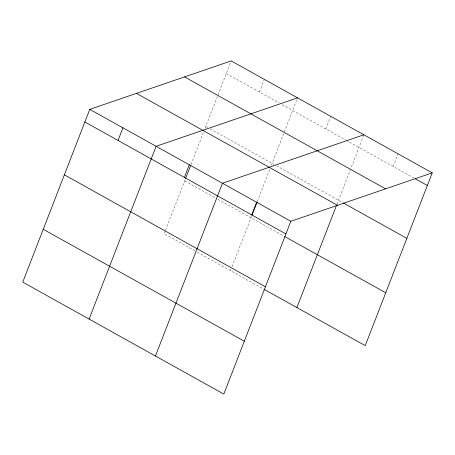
<?xml version="1.0" encoding="UTF-8"?>
<svg xmlns="http://www.w3.org/2000/svg" width="455" height="455" viewBox="0 0 455 455"><rect width="100%" height="100%" fill="white"/><g stroke="black" fill="none" stroke-linecap="round" stroke-linejoin="round"><path stroke-width="0.34" stroke-dasharray="2.27 1.71" d="M165.199 231.06L164.175 233.699L196.122 251.484M165.455 230.395L185.441 178.883M191.037 164.448L203.76 131.649M205.034 128.367L231.191 60.919M259.469 92.024L264.366 79.392M230.526 270.64L231.038 269.32M232.061 266.675L251.786 215.824M257.388 201.389L269.855 169.243M271.379 165.307L297.542 97.859M325.82 128.958L330.717 116.332M336.967 204.215L363.892 134.799M393.171 166.462L398.068 153.83M226.294 73.551L279.125 102.966M282.197 104.678L345.476 139.907M346.09 140.248L413.925 178.013M205.796 126.399L207.639 127.428M210.096 128.793L273.99 164.369M276.447 165.734L342.154 202.316M184.673 180.851L216.62 198.636M217.848 199.318L284.199 236.259M197.351 252.172L263.701 289.107"/><path stroke-width="0.68" d="M432.25 172.86L231.191 60.919L89.766 109.365L22.75 282.14L223.809 394.081L290.825 221.301L432.25 172.86L365.234 345.635L264.315 289.454M118.044 140.464L122.941 127.832M89.1 319.08L156.116 146.3L297.542 97.859M184.389 177.405L189.291 164.773M185.441 178.883L190.781 165.108M155.445 356.02L222.467 183.24L363.892 134.799M251.746 214.902L256.643 202.27M252.042 215.164L257.132 202.048M296.876 307.58L336.455 205.529M415.142 178.696L427.353 185.492M184.52 76.906L385.578 188.842M343.377 202.998L406.85 238.34M136.437 93.377L337.496 205.313M89.766 109.365L290.825 221.301M84.869 121.991L285.922 233.933M284.813 236.6L385.732 292.787M64.371 174.839L265.424 286.781M43.248 229.292L244.307 341.227"/></g></svg>
